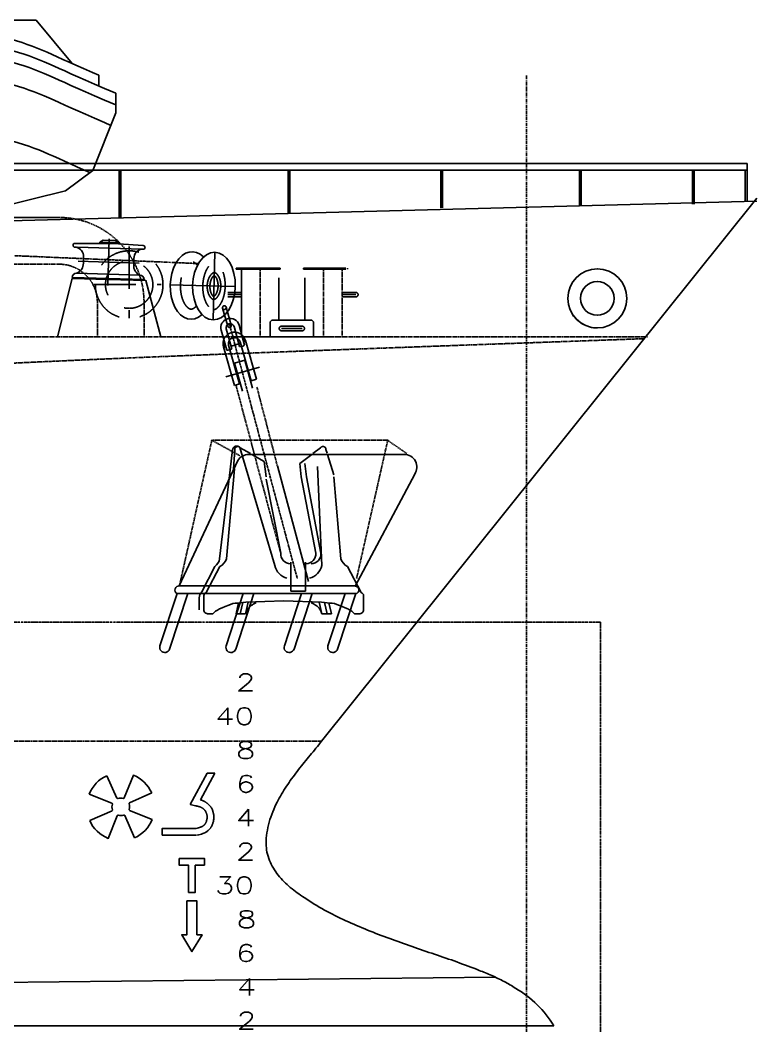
# Model space of a CAD drawing. Extents: x -79364 to 3230, y 28528 to 72157.
# Drawn here: x -41866 to -37509, y 51332 to 57278 of the extents above; entities that cross this region are included whole.
import ezdxf

# ---------------------------------------------------------------- set-up
doc = ezdxf.new("R2010")
doc.units = 0
doc.header["$LTSCALE"] = 500
for name, pattern in [('CENTER', [7, 4, -1, 1, -1]), ('DASHDOT', [3, 2.5, -0.25, 0, -0.25]), ('DASHED', [0.75, 0.5, -0.25]), ('PHANTOM', [2.1, 1.25, -0.2, 0.125, -0.2, 0.125, -0.2])]:
    doc.linetypes.add(name, pattern=pattern)
doc.layers.get('0').update_dxf_attribs({"linetype": 'CONTINUOUS'})
for name, color, linetype in [('LEDERULL', 1, 'CONTINUOUS'), ('S0CE1', 1, 'CENTER'), ('S0CO1', 1, 'CONTINUOUS'), ('S0CO2', 2, 'CONTINUOUS'), ('S0CO3', 3, 'CONTINUOUS'), ('S0DA1', 1, 'DASHED'), ('S0DIM', 2, 'CONTINUOUS'), ('S0PH1', 1, 'PHANTOM'), ('S0PH2', 2, 'PHANTOM'), ('SCE1', 1, 'DASHDOT'), ('SDA1', 1, 'DASHED'), ('U0CO2', 2, 'CONTINUOUS')]:
    doc.layers.add(name, color=color, linetype=linetype)
doc.styles.add('ROMANS', font='romans.shx', dxfattribs={"height": 200})

# ---------------------------------------------------------------- blocks, each defined once
blk = doc.blocks.new('mob2')
at = {"layer": 'U0CO2'}
for p, q in [((-700.7, 916), (-488.2, 1172.4)), ((-488.2, 1172.4), (0, 1172.4)), ((488.2, 1172.4), (0, 1172.4)), ((0, 1172.4), (0, 0)), ((700.7, 916), (488.2, 1172.4)), ((-860, 846), (-860, 782.5)), ((860, 846), (860, 782.5)), ((-960.3, 739.6), (-960.3, 623.3)), ((960.3, 739.6), (960.3, 623.3)), ((-960.3, 623.3), (-823.7, 283.7)), ((960.3, 623.3), (823.7, 283.7)), ((-823.7, 283.7), (-662.1, 164)), ((823.7, 283.7), (662.1, 164)), ((-662.1, 164), (0, 0)), ((662.1, 164), (0, 0))]:
    blk.add_line(p, q, dxfattribs=at)
for points in [[(-860, 846), (-821.3, 862.7), (-769.1, 885.5), (-723.4, 905.8), (-682.9, 923.9), (-646.7, 940.3), (-613.6, 955.2), (-582.7, 969.1), (-552.9, 982.3), (-523.7, 994.8), (-494.8, 1006.7), (-465.7, 1018.1), (-436, 1029), (-405.3, 1039.4), (-373.1, 1049.4), (-339.2, 1059), (-303.1, 1068.3), (-264.8, 1077), (-224.3, 1085.1), (-181.6, 1092.3), (-136.7, 1098.4), (-89.5, 1103.4), (-40.2, 1107), (0, 1108.6)], [(860, 846), (821.3, 862.7), (769.1, 885.5), (723.4, 905.8), (682.9, 923.9), (646.7, 940.3), (613.6, 955.2), (582.7, 969.1), (552.9, 982.3), (523.7, 994.8), (494.8, 1006.7), (465.7, 1018.1), (436, 1029), (405.3, 1039.4), (373.1, 1049.4), (339.2, 1059), (303.1, 1068.3), (264.8, 1077), (224.3, 1085.1), (181.6, 1092.3), (136.7, 1098.4), (89.5, 1103.4), (40.2, 1107), (0, 1108.6)], [(-960.3, 739.6), (-892.3, 768.6), (-832.7, 794.3), (-780.5, 817.1), (-734.8, 837.4), (-694.3, 855.5), (-658.1, 871.9), (-625, 886.8), (-594.1, 900.7), (-564.3, 913.9), (-535.1, 926.4), (-506.2, 938.3), (-477.1, 949.7), (-447.4, 960.6), (-416.7, 971), (-384.6, 981), (-350.6, 990.6), (-314.5, 999.9), (-276.2, 1008.6), (-235.7, 1016.7), (-193, 1023.9), (-148.1, 1030), (-100.9, 1035), (-51.6, 1038.6), (0, 1040.6)], [(960.3, 739.6), (892.3, 768.6), (832.7, 794.3), (780.5, 817.1), (734.8, 837.4), (694.3, 855.5), (658.1, 871.9), (625, 886.8), (594.1, 900.7), (564.3, 913.9), (535.1, 926.4), (506.2, 938.3), (477.1, 949.7), (447.4, 960.6), (416.7, 971), (384.6, 981), (350.6, 990.6), (314.5, 999.9), (276.2, 1008.6), (235.7, 1016.7), (193, 1023.9), (148.1, 1030), (100.9, 1035), (51.6, 1038.6), (0, 1040.6)], [(-960.3, 670.6), (-892.3, 699.6), (-832.7, 725.3), (-780.5, 748.2), (-734.8, 768.5), (-694.3, 786.6), (-658.1, 803), (-625, 817.9), (-594.1, 831.8), (-564.3, 844.9), (-535.1, 857.5), (-506.2, 869.4), (-477.1, 880.8), (-447.4, 891.7), (-416.7, 902.1), (-384.6, 912.1), (-350.6, 921.7), (-314.5, 930.9), (-276.2, 939.7), (-235.7, 947.7), (-193, 954.9), (-148.1, 961.1), (-100.9, 966), (-51.6, 969.6), (0, 971.7)], [(960.3, 670.6), (892.3, 699.6), (832.7, 725.3), (780.5, 748.2), (734.8, 768.5), (694.3, 786.6), (658.1, 803), (625, 817.9), (594.1, 831.8), (564.3, 844.9), (535.1, 857.5), (506.2, 869.4), (477.1, 880.8), (447.4, 891.7), (416.7, 902.1), (384.6, 912.1), (350.6, 921.7), (314.5, 930.9), (276.2, 939.7), (235.7, 947.7), (193, 954.9), (148.1, 961.1), (100.9, 966), (51.6, 969.6), (0, 971.7)], [(-931, 550.3), (-892.3, 566.8), (-832.7, 592.5), (-780.5, 615.4), (-734.8, 635.7), (-694.3, 653.8), (-658.1, 670.1), (-625, 685.1), (-594.1, 699), (-564.3, 712.1), (-535.1, 724.6), (-506.2, 736.6), (-477.1, 748), (-447.4, 758.8), (-416.7, 769.3), (-384.6, 779.3), (-350.6, 788.9), (-314.5, 798.1), (-276.2, 806.9), (-235.7, 814.9), (-193, 822.1), (-148.1, 828.3), (-100.9, 833.2), (-51.6, 836.8), (0, 838.9)], [(931, 550.3), (892.3, 566.8), (832.7, 592.5), (780.5, 615.4), (734.8, 635.7), (694.3, 653.8), (658.1, 670.1), (625, 685.1), (594.1, 699), (564.3, 712.1), (535.1, 724.6), (506.2, 736.6), (477.1, 748), (447.4, 758.8), (416.7, 769.3), (384.6, 779.3), (350.6, 788.9), (314.5, 798.1), (276.2, 806.9), (235.7, 814.9), (193, 822.1), (148.1, 828.3), (100.9, 833.2), (51.6, 836.8), (0, 838.9)], [(-806.6, 271.1), (-777.7, 283.7), (-732, 304), (-691.5, 322.1), (-655.3, 338.5), (-622.2, 353.4), (-591.3, 367.3), (-561.5, 380.5), (-532.3, 393), (-503.4, 404.9), (-474.3, 416.3), (-444.6, 427.2), (-413.9, 437.6), (-381.8, 447.6), (-347.8, 457.2), (-311.7, 466.5), (-273.4, 475.2), (-232.9, 483.2), (-190.2, 490.4), (-145.3, 496.6), (-98.1, 501.6), (-48.8, 505.2), (2.8, 507.2)], [(806.6, 271.1), (777.7, 283.7), (732, 304), (691.5, 322.1), (655.3, 338.5), (622.2, 353.4), (591.3, 367.3), (561.5, 380.5), (532.3, 393), (503.4, 404.9), (474.3, 416.3), (444.6, 427.2), (413.9, 437.6), (381.8, 447.6), (347.8, 457.2), (311.7, 466.5), (273.4, 475.2), (232.9, 483.2), (190.2, 490.4), (145.3, 496.6), (98.1, 501.6), (48.8, 505.2), (-2.8, 507.2)]]:
    blk.add_lwpolyline(points, dxfattribs=at)
blk = doc.blocks.new('SK')
at = {"layer": 'S0DIM'}
blk.add_ellipse((-132.1, 0), major_axis=(0, 200), ratio=0.630958, start_param=5.732371, end_param=9.975592, dxfattribs=at)
blk.add_ellipse((0, 0), major_axis=(0, 200), ratio=0.630958, dxfattribs=at)
at = {"layer": 'S0PH1'}
for points, knots in [([(0, -80), (0.3, -80), (0.6, -80), (1, -79.9), (1.2, -79.9), (1.5, -79.9), (1.7, -79.8), (2, -79.8), (2.2, -79.7), (2.7, -79.6), (3.1, -79.5), (3.8, -79.2), (4, -79.2), (4.4, -79), (4.6, -78.9), (5.3, -78.6), (5.7, -78.4), (7.1, -77.7), (8.1, -77.1), (10, -75.8), (10.9, -75.1), (12.4, -73.9), (12.9, -73.4), (14.1, -72.4), (14.7, -71.8), (16, -70.5), (16.7, -69.8), (18.2, -68.1), (18.9, -67.2), (20.8, -64.9), (21.9, -63.4), (23.7, -60.8), (24.4, -59.7), (25.8, -57.3), (26.5, -56.1), (27.8, -53.7), (28.4, -52.5), (30.2, -48.9), (31.3, -46.4), (32.9, -42.3), (33.4, -40.7), (34.4, -37.7), (34.9, -36.1), (36, -32.3), (36.6, -30.1), (37.5, -25.9), (37.9, -24), (38.6, -20), (38.9, -18), (39.4, -14.3), (39.6, -12.5), (39.9, -8.9), (40, -7.1), (40.2, -2.8), (40.2, -0.4), (40.1, 4), (40, 6), (39.8, 9.9), (39.6, 11.9), (39.2, 15.8), (38.9, 17.9), (38.3, 21.8), (38, 23.8), (37.1, 28.1), (36.5, 30.3), (35.4, 34.4), (34.9, 36.3), (33.7, 39.9), (33.1, 41.6), (31.7, 45.2), (31, 46.9), (29.4, 50.6), (28.5, 52.4), (26.4, 56.2), (25.3, 58.1), (23.1, 61.7), (21.9, 63.3), (20.2, 65.7), (19.5, 66.5), (18.2, 68.1), (17.6, 68.8), (16.1, 70.5), (15.2, 71.3), (13.6, 72.9), (12.8, 73.6), (11.3, 74.8), (10.6, 75.3), (8.6, 76.8), (7.4, 77.5), (5.9, 78.3), (5.5, 78.5), (4.3, 79), (3.7, 79.3), (2.9, 79.6), (2.6, 79.6), (2.2, 79.7), (2, 79.8), (1.4, 79.9), (1.1, 79.9), (0.6, 80), (0.5, 80), (0.2, 80), (0.1, 80), (-0.3, 80), (-0.5, 80), (-1.1, 79.9), (-1.4, 79.9), (-2, 79.8), (-2.3, 79.7), (-3, 79.5), (-3.3, 79.4), (-4, 79.2), (-4.4, 79), (-5.9, 78.4), (-7.3, 77.6), (-9.7, 76), (-10.4, 75.5), (-11.9, 74.3), (-12.7, 73.6), (-14.4, 72.1), (-15.3, 71.3), (-17.1, 69.4), (-18, 68.4), (-20, 66), (-21.1, 64.5), (-23.3, 61.4), (-24.4, 59.7), (-26.2, 56.6), (-27, 55.2), (-28.5, 52.3), (-29.3, 50.8), (-30.6, 47.9), (-31.2, 46.5), (-32.9, 42.3), (-34, 39.2), (-35.6, 33.9), (-36.2, 31.7), (-37.3, 27), (-37.8, 24.7), (-38.8, 19.2), (-39.2, 16), (-39.8, 9.7), (-40, 6.4), (-40.2, 0), (-40.2, -3.3), (-39.9, -8.4), (-39.8, -10.3), (-39.2, -15.9), (-38.7, -19.7), (-37.6, -25.6), (-37.1, -27.8), (-36, -32.3), (-35.4, -34.5), (-33.9, -39.3), (-33, -41.9), (-31, -46.9), (-30, -49.3), (-28.1, -53), (-27.4, -54.5), (-25.9, -57.2), (-25.1, -58.5), (-23.4, -61.2), (-22.5, -62.6), (-20.6, -65.2), (-19.6, -66.4), (-17.5, -68.9), (-16.3, -70.2), (-14.1, -72.4), (-13, -73.4), (-10.7, -75.3), (-9.6, -76.1), (-7.3, -77.6), (-6.3, -78.2), (-4.8, -78.8), (-4.3, -79.1), (-3.6, -79.3), (-3.4, -79.4), (-3, -79.5), (-2.8, -79.6), (-2.3, -79.7), (-2, -79.8), (-1.5, -79.9), (-1.3, -79.9), (-1, -79.9), (-0.9, -80), (-0.5, -80), (-0.3, -80), (0, -80)], [0, 0, 0, 0, 0.079723, 0.079723, 0.127414, 0.127414, 0.163895, 0.163895, 0.200375, 0.200375, 0.273336, 0.273336, 0.304231, 0.304231, 0.335125, 0.335125, 0.396914, 0.396914, 0.501064, 0.501064, 0.581437, 0.581437, 0.62857, 0.62857, 0.675702, 0.675702, 0.731967, 0.731967, 0.788231, 0.788231, 0.868786, 0.868786, 0.922811, 0.922811, 0.976837, 0.976837, 1.026568, 1.026568, 1.120436, 1.120436, 1.172997, 1.172997, 1.225558, 1.225558, 1.296391, 1.296391, 1.355761, 1.355761, 1.415131, 1.415131, 1.467668, 1.467668, 1.520204, 1.520204, 1.590511, 1.590511, 1.647498, 1.647498, 1.704484, 1.704484, 1.764145, 1.764145, 1.823805, 1.823805, 1.895219, 1.895219, 1.955696, 1.955696, 2.016172, 2.016172, 2.081607, 2.081607, 2.155814, 2.155814, 2.240842, 2.240842, 2.32587, 2.32587, 2.3746, 2.3746, 2.423331, 2.423331, 2.488618, 2.488618, 2.553905, 2.553905, 2.616702, 2.616702, 2.742295, 2.742295, 2.793186, 2.793186, 2.895739, 2.895739, 2.939393, 2.939393, 2.983047, 2.983047, 3.070354, 3.070354, 3.106985, 3.106985, 3.143616, 3.143616, 3.216878, 3.216878, 3.29014, 3.29014, 3.363402, 3.363402, 3.418332, 3.418332, 3.473263, 3.473263, 3.635991, 3.635991, 3.703644, 3.703644, 3.771296, 3.771296, 3.840338, 3.840338, 3.90938, 3.90938, 3.991141, 3.991141, 4.072903, 4.072903, 4.133461, 4.133461, 4.194019, 4.194019, 4.245529, 4.245529, 4.34925, 4.34925, 4.421831, 4.421831, 4.494411, 4.494411, 4.588055, 4.588055, 4.681699, 4.681699, 4.775195, 4.775195, 4.830216, 4.830216, 4.940257, 4.940257, 5.010474, 5.010474, 5.08069, 5.08069, 5.171092, 5.171092, 5.261495, 5.261495, 5.320133, 5.320133, 5.378772, 5.378772, 5.449641, 5.449641, 5.520511, 5.520511, 5.609649, 5.609649, 5.698786, 5.698786, 5.805135, 5.805135, 5.923326, 5.923326, 5.996746, 5.996746, 6.031141, 6.031141, 6.065537, 6.065537, 6.134328, 6.134328, 6.172577, 6.172577, 6.210826, 6.210826, 6.283185, 6.283185, 6.283185, 6.283185]), ([(0, 63.3), (-0.3, 63.1), (-0.6, 62.8), (-1.4, 62.2), (-1.8, 61.9), (-3.2, 60.7), (-4.1, 59.8), (-5.9, 57.9), (-6.5, 57.1), (-7.9, 55.4), (-8.6, 54.4), (-10.1, 52.3), (-10.8, 51.2), (-12.3, 48.7), (-13.1, 47.2), (-14.7, 44.2), (-15.4, 42.6), (-16.7, 39.7), (-17.1, 38.6), (-18.1, 36.1), (-18.5, 34.9), (-19.6, 31.7), (-20.2, 29.7), (-21.2, 25.6), (-21.7, 23.5), (-22.5, 19.2), (-22.9, 17), (-23.5, 12.5), (-23.7, 10.3), (-24, 6.4), (-24.1, 4.9), (-24.2, 1.9), (-24.2, 0.4), (-24.1, -2.7), (-24.1, -4.2), (-23.9, -7.2), (-23.8, -8.6), (-23.6, -11.4), (-23.5, -12.6), (-23.2, -15.1), (-23, -16.3), (-22.5, -19.5), (-22.1, -21.4), (-21.3, -25.2), (-20.8, -27.1), (-19.9, -30.7), (-19.3, -32.5), (-18.2, -35.9), (-17.6, -37.5), (-16.3, -40.7), (-15.6, -42.2), (-14.3, -44.9), (-13.7, -46.1), (-12.5, -48.4), (-11.8, -49.6), (-10.5, -51.6), (-9.9, -52.6), (-8.6, -54.4), (-8, -55.3), (-6.8, -56.9), (-6.1, -57.6), (-5.1, -58.8), (-4.6, -59.3), (-3.2, -60.7), (-2.4, -61.4), (-1, -62.5), (-0.5, -63), (0, -63.3)], [3.63241, 3.63241, 3.63241, 3.63241, 3.691171, 3.691171, 3.749932, 3.749932, 3.862911, 3.862911, 3.931393, 3.931393, 3.999875, 3.999875, 4.068357, 4.068357, 4.144044, 4.144044, 4.219732, 4.219732, 4.270476, 4.270476, 4.321221, 4.321221, 4.397071, 4.397071, 4.472921, 4.472921, 4.548771, 4.548771, 4.624621, 4.624621, 4.675404, 4.675404, 4.724979, 4.724979, 4.774555, 4.774555, 4.824101, 4.824101, 4.865897, 4.865897, 4.907693, 4.907693, 4.975466, 4.975466, 5.043239, 5.043239, 5.111012, 5.111012, 5.178785, 5.178785, 5.246558, 5.246558, 5.307139, 5.307139, 5.367721, 5.367721, 5.428302, 5.428302, 5.488884, 5.488884, 5.549465, 5.549465, 5.600289, 5.600289, 5.701937, 5.701937, 5.792332, 5.792332, 5.792332, 5.792332])]:
    blk.add_open_spline(points, degree=3, knots=knots, dxfattribs=at)
at = {"layer": 'SCE1'}
for p, q in [((0, -200), (0, 200)), ((-258.3, 0), (120.5, 0))]:
    blk.add_line(p, q, dxfattribs=at)
at = {"layer": 'SDA1'}
for points, knots in [([(-101, 119.8), (-103.2, 122.6), (-105.4, 125), (-110, 129.5), (-112.3, 131.5), (-116.7, 134.7), (-118.8, 135.9), (-122.2, 137.7), (-123.6, 138.3), (-126.3, 139.2), (-127.5, 139.5), (-129.7, 139.9), (-130.8, 140), (-131.9, 140), (-132, 140), (-132.1, 140), (-133, 140), (-133.9, 139.9), (-135.9, 139.7), (-136.9, 139.5), (-139.1, 138.8), (-140.2, 138.4), (-142.7, 137.3), (-144.1, 136.7), (-147, 135), (-148.5, 133.9), (-151.8, 131.5), (-153.4, 130.1), (-156.9, 126.9), (-158.7, 125), (-163.1, 120), (-165.8, 116.6), (-171.1, 108.8), (-173.6, 104.5), (-178.6, 95.1), (-180.9, 89.9), (-185.3, 79), (-187.3, 73.2), (-190.8, 61.1), (-192.3, 54.8), (-194.9, 41.7), (-196, 35), (-197.5, 21.3), (-198, 14.4), (-198.4, 0.5), (-198.3, -6.5), (-197.6, -20.4), (-196.9, -27.3), (-195.1, -40.8), (-193.9, -47.5), (-191, -60.3), (-189.3, -66.5), (-185.5, -78.3), (-183.4, -83.9), (-178.9, -94.4), (-176.5, -99.3), (-171.4, -108.3), (-168.8, -112.3), (-163.5, -119.6), (-160.8, -122.7), (-155.6, -128.2), (-153.1, -130.4), (-148.8, -133.8), (-146.9, -135), (-143.4, -137), (-141.8, -137.8), (-138.9, -138.9), (-137.6, -139.3), (-135.1, -139.8), (-134, -139.9), (-131.7, -140), (-130.6, -140), (-128.3, -139.7), (-127.1, -139.4), (-124.4, -138.6), (-122.9, -138), (-119.7, -136.4), (-117.9, -135.4), (-114.1, -132.9), (-112.1, -131.3), (-108, -127.6), (-105.8, -125.4), (-102.8, -122), (-101.9, -120.9), (-101, -119.8)], [5.61912, 5.61912, 5.61912, 5.61912, 5.726769, 5.726769, 5.848503, 5.848503, 5.970238, 5.970238, 6.071752, 6.071752, 6.173266, 6.173266, 6.27478, 6.27478, 6.283185, 6.283185, 6.283185, 6.37187, 6.37187, 6.460555, 6.460555, 6.54924, 6.54924, 6.637925, 6.637925, 6.72661, 6.72661, 6.815295, 6.815295, 6.90398, 6.90398, 7.033144, 7.033144, 7.162307, 7.162307, 7.29147, 7.29147, 7.420634, 7.420634, 7.549797, 7.549797, 7.678961, 7.678961, 7.808124, 7.808124, 7.937288, 7.937288, 8.066451, 8.066451, 8.195614, 8.195614, 8.324778, 8.324778, 8.453941, 8.453941, 8.583105, 8.583105, 8.712268, 8.712268, 8.841432, 8.841432, 8.970595, 8.970595, 9.078159, 9.078159, 9.185722, 9.185722, 9.293286, 9.293286, 9.400849, 9.400849, 9.508413, 9.508413, 9.615977, 9.615977, 9.72354, 9.72354, 9.831104, 9.831104, 9.938667, 9.938667, 10.046231, 10.046231, 10.088843, 10.088843, 10.088843, 10.088843]), ([(0, 140), (-0.9, 140), (-1.8, 139.9), (-3.8, 139.7), (-4.8, 139.5), (-7, 138.8), (-8.1, 138.4), (-10.7, 137.3), (-12, 136.7), (-14.9, 135), (-16.4, 133.9), (-19.7, 131.5), (-21.4, 130.1), (-24.8, 126.9), (-26.6, 125), (-31, 120), (-33.7, 116.6), (-39, 108.8), (-41.5, 104.5), (-46.5, 95.1), (-48.8, 89.9), (-53.2, 79), (-55.2, 73.2), (-58.7, 61.1), (-60.2, 54.8), (-62.8, 41.7), (-63.9, 35), (-65.4, 21.3), (-65.9, 14.4), (-66.3, 0.5), (-66.2, -6.5), (-65.5, -20.4), (-64.8, -27.3), (-63, -40.8), (-61.8, -47.5), (-58.9, -60.3), (-57.2, -66.5), (-53.4, -78.3), (-51.3, -83.9), (-46.8, -94.4), (-44.4, -99.3), (-39.3, -108.3), (-36.7, -112.3), (-31.4, -119.6), (-28.7, -122.7), (-23.5, -128.2), (-21, -130.4), (-16.7, -133.8), (-14.8, -135), (-11.3, -137), (-9.7, -137.8), (-6.8, -138.9), (-5.5, -139.3), (-3, -139.8), (-1.9, -139.9), (0.4, -140), (1.5, -140), (3.8, -139.7), (5, -139.4), (7.7, -138.6), (9.2, -138), (12.4, -136.4), (14.2, -135.4), (17.9, -132.9), (19.9, -131.3), (24.1, -127.6), (26.3, -125.4), (30.6, -120.5), (32.9, -117.7), (37.3, -111.4), (39.4, -108), (43.7, -100.6), (45.7, -96.6), (50.4, -86.4), (52.9, -79.8), (57.4, -66), (59.4, -58.7), (62.6, -43.4), (63.8, -35.6), (65.6, -19.5), (66.1, -11.3), (66.3, 5.1), (66, 13.4), (64.6, 29.6), (63.5, 37.6), (60.7, 53.1), (58.9, 60.5), (54.7, 74.8), (52.3, 81.5), (47, 94), (44.1, 99.8), (38.2, 110.2), (35, 114.8), (29.4, 121.9), (26.9, 124.7), (22.1, 129.5), (19.8, 131.5), (15.4, 134.7), (13.3, 135.9), (9.9, 137.7), (8.5, 138.3), (5.8, 139.2), (4.6, 139.5), (2.4, 139.9), (1.3, 140), (0.2, 140), (0.1, 140), (0, 140)], [0, 0, 0, 0, 0.088685, 0.088685, 0.17737, 0.17737, 0.266055, 0.266055, 0.35474, 0.35474, 0.443425, 0.443425, 0.53211, 0.53211, 0.620795, 0.620795, 0.749958, 0.749958, 0.879122, 0.879122, 1.008285, 1.008285, 1.137449, 1.137449, 1.266612, 1.266612, 1.395775, 1.395775, 1.524939, 1.524939, 1.654102, 1.654102, 1.783266, 1.783266, 1.912429, 1.912429, 2.041593, 2.041593, 2.170756, 2.170756, 2.299919, 2.299919, 2.429083, 2.429083, 2.558246, 2.558246, 2.68741, 2.68741, 2.794973, 2.794973, 2.902537, 2.902537, 3.010101, 3.010101, 3.117664, 3.117664, 3.225228, 3.225228, 3.332791, 3.332791, 3.440355, 3.440355, 3.547919, 3.547919, 3.655482, 3.655482, 3.763046, 3.763046, 3.870609, 3.870609, 3.978173, 3.978173, 4.085737, 4.085737, 4.237666, 4.237666, 4.389596, 4.389596, 4.541526, 4.541526, 4.693456, 4.693456, 4.845386, 4.845386, 4.997315, 4.997315, 5.149245, 5.149245, 5.301175, 5.301175, 5.453105, 5.453105, 5.605035, 5.605035, 5.726769, 5.726769, 5.848503, 5.848503, 5.970238, 5.970238, 6.071752, 6.071752, 6.173266, 6.173266, 6.27478, 6.27478, 6.283185, 6.283185, 6.283185, 6.283185]), ([(0, -63.3), (0.5, -62.9), (1.1, -62.5), (2.3, -61.5), (2.7, -61.1), (3.7, -60.2), (4.2, -59.7), (5.2, -58.6), (5.8, -58), (6.9, -56.7), (7.5, -55.9), (8.7, -54.4), (9.3, -53.5), (10.5, -51.7), (11.1, -50.8), (12.3, -48.7), (12.9, -47.7), (13.9, -45.7), (14.4, -44.8), (15.3, -43), (15.7, -42), (17, -39.1), (17.8, -37), (18.9, -33.8), (19.2, -32.7), (19.9, -30.5), (20.2, -29.4), (21, -26.6), (21.4, -25), (22.1, -21.6), (22.4, -19.9), (23, -16.4), (23.2, -14.6), (23.7, -10.8), (23.8, -8.8), (24.1, -4.6), (24.2, -2.6), (24.2, 1.6), (24.1, 3.7), (23.9, 7.8), (23.8, 9.9), (23.3, 13.7), (23.1, 15.5), (22.3, 20.5), (21.7, 23.8), (20.4, 28.7), (19.9, 30.4), (18.9, 33.8), (18.3, 35.5), (17.1, 38.7), (16.5, 40.2), (15.2, 43.2), (14.5, 44.6), (13.1, 47.2), (12.4, 48.5), (11, 50.8), (10.3, 52), (9.1, 53.8), (8.5, 54.6), (7.4, 56), (6.9, 56.7), (5.9, 57.9), (5.4, 58.5), (4.3, 59.6), (3.8, 60.1), (2.9, 61), (2.4, 61.4), (1.4, 62.2), (1, 62.6), (0.3, 63), (0.2, 63.2), (0, 63.3)], [0.490891, 0.490891, 0.490891, 0.490891, 0.588628, 0.588628, 0.645774, 0.645774, 0.70292, 0.70292, 0.760067, 0.760067, 0.817213, 0.817213, 0.874359, 0.874359, 0.931505, 0.931505, 0.988651, 0.988651, 1.032324, 1.032324, 1.075997, 1.075997, 1.163343, 1.163343, 1.205802, 1.205802, 1.248261, 1.248261, 1.308447, 1.308447, 1.368633, 1.368633, 1.428819, 1.428819, 1.497149, 1.497149, 1.565479, 1.565479, 1.633809, 1.633809, 1.702139, 1.702139, 1.762585, 1.762585, 1.876396, 1.876396, 1.942826, 1.942826, 2.009256, 2.009256, 2.075686, 2.075686, 2.142116, 2.142116, 2.208546, 2.208546, 2.274977, 2.274977, 2.327388, 2.327388, 2.3798, 2.3798, 2.432212, 2.432212, 2.489473, 2.489473, 2.546734, 2.546734, 2.619393, 2.619393, 2.650722, 2.650722, 2.650722, 2.650722])]:
    blk.add_open_spline(points, degree=3, knots=knots, dxfattribs=at)
blk = doc.blocks.new('SJA')
at = {"color": 0, "linetype": 'ByBlock'}
for p, q in [((-55, 0), (-55, -121.7)), ((-24.2, 0), (-24.2, -121.7)), ((24.2, 0), (24.2, -121.7)), ((55, 0), (55, -121.7)), ((-58, -63.8), (-55, -63.8)), ((-58, -63.8), (-58, -105.6)), ((-55, -105.6), (-58, -105.6)), ((-24.2, -63.8), (24.2, -63.8)), ((24.2, -105.6), (-24.2, -105.6)), ((55, -63.8), (58, -63.8)), ((58, -105.6), (55, -105.6)), ((58, -63.8), (58, -105.6))]:
    blk.add_line(p, q, dxfattribs=at)
for centre, radius, start, end in [((0, 0), 55, 0, 180), ((0, 0), 24.2, 0, 180), ((-39.6, -91.6), 33.8, 242.86671, 297.13329), ((39.6, -91.6), 33.8, 242.86671, 297.13329)]:
    blk.add_arc(centre, radius, start, end, dxfattribs=at)
blk = doc.blocks.new('DE4111')
at = {"color": 0, "linetype": 'ByBlock'}
for p, q in [((-11, -109.999976), (-11, 0)), ((11, 0), (11, -109.999976))]:
    blk.add_line(p, q, dxfattribs=at)
for centre, start, end in [((0, 0), 0, 180), ((0, 0), 196.4327902768, 340.2241728095), ((0, -109.999976), 180, 0), ((0, -109.999976), 19.7758271905, 163.5672097232)]:
    blk.add_arc(centre, 11, start, end, dxfattribs=at)
blk = doc.blocks.new('DFGSDFGSDFG')
at = {"layer": 'LEDERULL', "linetype": 'PHANTOM'}
for p, q in [((-1.1, -35.9), (7.5, 242.2)), ((185.7, 97.5), (-179.3, 108.8))]:
    blk.add_line(p, q, dxfattribs=at)
at = {"layer": 'LEDERULL'}
for p, q in [((-191, 192.6), (-198, 192.8)), ((-49.7, 215.8), (-197.6, 215.2)), ((-183.4, 192.4), (202.5, 180.5)), ((-49.7, 215.8), (63.2, 212.3)), ((-49.2, 219.2), (-49, 223.5)), ((-49.2, 219.2), (62.6, 215.8)), ((-49, 223.5), (-29.3, 234.1)), ((-49, 223.5), (62.7, 220.1)), ((-36.2, 215.4), (-36.1, 218.8)), ((-29.3, 234.1), (43.7, 231.8)), ((62.7, 220.1), (43.7, 231.8)), ((49.5, 212.7), (49.6, 216.2)), ((62.6, 215.8), (62.7, 220.1)), ((62.9, 212.3), (210.5, 202.6)), ((202.5, 180.5), (209.5, 180.3)), ((-146.4, 135.3), (-147.6, 96.6)), ((154.5, 126), (153.3, 87.3)), ((-214.7, 12.6), (215.1, -0.6)), ((-188.1, 37.6), (190.1, 26)), ((-73.1, 2.3), (-72.9, 8.3)), ((-73.1, 2.3), (73.1, -2.3)), ((73.1, -2.3), (73.3, 3.8))]:
    blk.add_line(p, q, dxfattribs=at)
for centre, radius, start, end in [((-197.6, 204), 11.2, 89.85078, 268.23363), ((-201.8, 138.2), 55.4, 356.98762, 78.80121), ((209.9, 125.5), 55.4, 97.67047, 179.47625), ((209.8, 191.4), 11.2, 268.23363, 86.61649), ((-208.5, 95), 60.9, 289.5134, 1.48229), ((213.9, 82), 60.9, 174.98399, 246.95288), ((-188.9, 11.8), 25.8, 88.23363, 178.23363), ((189.3, 0.2), 25.8, 358.23363, 88.23363)]:
    blk.add_arc(centre, radius, start, end, dxfattribs=at)

msp = doc.modelspace()

# ---------------------------------------------------------------- linework, layer by layer
at = {"color": 0}
msp.add_line((-43006.825, 56111.237), (-41634.827, 56111.237), dxfattribs=at)
at = {"color": 0, "linetype": 'DASHED', "ltscale": 0.02}
for points in [[(-41634.827, 56111.237, -0.41421356), (-41132.823, 55609.233), (-41132.823, 55405.24)], [(-43407.58, 56034.911, 0.23532622), (-43006.825, 55835.237), (-41634.827, 55835.237, -0.41421356), (-41408.823, 55609.233), (-41408.823, 55405.24)]]:
    msp.add_lwpolyline(points, format="xyb", dxfattribs=at)
at = {"layer": 'S0CE1', "color": 0, "linetype": 'CENTER', "ltscale": 0.01}
msp.add_line((-38870.823, 56950.838), (-38870.823, 47425.116), dxfattribs=at)
at = {"layer": 'S0CO1', "color": 0}
for p, q in [((-55668.562, 56430.24), (-37567.336, 56430.24)), ((-37567.336, 56206.754), (-37567.336, 56430.24)), ((-37567.336, 56390.24), (-55668.562, 56390.24)), ((-41280.823, 56109.068), (-41280.823, 56390.24)), ((-41270.823, 56109.33), (-41270.823, 56390.24)), ((-40280.823, 56135.295), (-40280.823, 56390.24)), ((-40270.823, 56135.557), (-40270.823, 56390.24)), ((-39377.326, 56168.296), (-39377.326, 56390.24)), ((-39367.326, 56168.559), (-39367.326, 56390.24)), ((-38558.594, 56180.463), (-38558.594, 56390.24)), ((-38548.594, 56180.726), (-38548.594, 56390.24)), ((-37889.496, 56189.769), (-37889.496, 56390.24)), ((-37879.496, 56190.032), (-37879.496, 56390.24)), ((-37577.336, 56206.611), (-37577.336, 56390.24)), ((-40588.139, 55805.24), (-40588.139, 55811.24)), ((-40328.139, 55811.24, 0), (-40588.139, 55811.24, 0)), ((-40328.139, 55805.24, 0), (-40588.139, 55805.24, 0)), ((-40556.139, 55405.24, 0), (-40556.139, 55805.24)), ((-40556.139, 55668.74, 0), (-40637.338, 55668.74, 0)), ((-40637.338, 55655.24, 0), (-40556.139, 55655.24, 0)), ((-40556.139, 55641.74, 0), (-40637.338, 55641.74, 0))]:
    msp.add_line(p, q, dxfattribs=at)
for points in [[(-40287.932, 53978.575, -0.27323203), (-40359.557, 54053.829), (-40565.941, 54751.699)], [(-40153.782, 53978.575, 0.27323203), (-40082.157, 54053.829), (-40107.737, 54638.223)]]:
    msp.add_lwpolyline(points, format="xyb", dxfattribs=at)
at = {"layer": 'S0CO2', "color": 0}
for p, q in [((-40423.049, 54669.376), (-40495.61, 54710.594)), ((-40212.457, 54656.242), (-40140.685, 54710.594)), ((-40047.793, 54710.594), (-40011.267, 54590.531)), ((-40410.95, 54578.111), (-40423.049, 54669.376)), ((-40344.383, 54643.368), (-40161.235, 53959.582)), ((-40202.863, 54578.111), (-40212.457, 54656.242)), ((-40172.527, 54578.111), (-40182.138, 54656.331)), ((-40598.566, 54625.905), (-40644.935, 54093.826)), ((-40628.598, 54567.648), (-40685.974, 54093.826)), ((-40410.95, 54563.759), (-40324.9, 54126.925)), ((-40116.814, 54126.925), (-40202.863, 54578.111)), ((-40086.477, 54126.925), (-40172.527, 54578.111)), ((-40010.207, 54578.111), (-39968.879, 54093.826)), ((-40264.345, 54073.925), (-40266.645, 54063.67)), ((-40264.345, 53901.272), (-40264.345, 54073.925)), ((-40177.369, 54073.925), (-40177.369, 53901.272)), ((-40714.818, 54047.8), (-40790.839, 53898.869)), ((-40684.039, 54047.8), (-40765.617, 53893.604)), ((-39929.774, 54047.8), (-39848.196, 53893.604)), ((-40923.505, 53933.188), (-40808.968, 53933.188)), ((-40894.752, 53933.188), (-39883.162, 53933.188)), ((-40779.075, 53876.28), (-40779.075, 53792.692)), ((-40177.369, 53901.272), (-40264.345, 53901.272)), ((-39834.738, 53876.28), (-39834.738, 53792.692)), ((-40806.452, 53862.572), (-40806.452, 53792.692)), ((-40573.282, 53832.66), (-40588.778, 53769.148)), ((-40547.859, 53835.352), (-40564.011, 53769.148)), ((-40516.783, 53836.301), (-40532.936, 53769.148)), ((-40530.887, 53836.301), (-40306.907, 53844.403)), ((-40082.926, 53836.301), (-40306.907, 53844.403)), ((-40097.03, 53836.301), (-40080.878, 53769.148)), ((-40065.955, 53835.352), (-40049.802, 53769.148)), ((-40040.531, 53832.66), (-40025.036, 53769.148)), ((-40752.459, 53769.148), (-40725.991, 53769.148)), ((-40588.778, 53769.148), (-40532.936, 53769.148)), ((-40025.036, 53769.148), (-40080.878, 53769.148)), ((-39861.355, 53769.148), (-39887.822, 53769.148)), ((-41293.429, 52679.231), (-41352.078, 52810.971)), ((-40859.991, 52640.69, 0), (-40758.802, 52825.986, 0)), ((-40799.541, 52667.929, 0), (-40713.227, 52825.986, 0)), ((-40758.802, 52825.986, 0), (-40713.227, 52825.986, 0)), ((-41322.94, 52648.437), (-41456.939, 52701.953)), ((-41218.588, 52650.498), (-41086.848, 52709.147)), ((-41322.162, 52604.389), (-41453.902, 52545.741)), ((-41247.32, 52575.657), (-41188.672, 52443.917)), ((-41217.809, 52606.451), (-41083.811, 52552.935)), ((-40869.751, 52321.425, 0), (-40829.751, 52321.425, 0))]:
    msp.add_line(p, q, dxfattribs=at)
at = {"layer": 'S0CO2', "color": 0, "elevation": 0}
msp.add_lwpolyline([(-38605.497, 55548.791, 0.27359607), (-38452.135, 55458.082), (-38453.212, 55458.082, 0.41421356), (-38278.212, 55633.082, 0.41421356), (-38453.212, 55808.082), (-38452.135, 55808.082, 1), (-38452.135, 55458.082, 0.27359607)], format="xyb", dxfattribs=at)
at = {"layer": 'S0CO2', "color": 0}
for points in [[(-41034.302, 55405.24), (-41121.84, 55737.893), (-41557.429, 55751.326), (-41643.565, 55405.24)], [(-40725.991, 53769.148), (-40718.52, 53776.219), (-40709.529, 53783.209), (-40698.726, 53790.207), (-40685.816, 53797.304), (-40670.505, 53804.588), (-40652.499, 53812.149), (-40631.505, 53820.077), (-40607.228, 53828.461)], [(-40607.228, 53828.461), (-40606.292, 53828.63), (-40594.326, 53830.351), (-40580.626, 53831.869), (-40548.792, 53835.299), (-40530.887, 53836.301)], [(-40532.936, 53769.148), (-40528.329, 53779.721), (-40523.964, 53788.494), (-40519.785, 53795.709), (-40515.739, 53801.603), (-40511.77, 53806.418), (-40507.823, 53810.392), (-40503.845, 53813.766), (-40499.779, 53816.779), (-40495.594, 53819.626), (-40491.345, 53822.328), (-40487.111, 53824.861), (-40482.97, 53827.201), (-40478.999, 53829.323), (-40475.277, 53831.205), (-40471.882, 53832.821), (-40468.892, 53834.148)], [(-40080.878, 53769.148), (-40085.485, 53779.721), (-40089.85, 53788.494), (-40094.028, 53795.709), (-40098.075, 53801.603), (-40102.044, 53806.418), (-40105.99, 53810.392), (-40109.969, 53813.766), (-40114.034, 53816.779), (-40118.219, 53819.626), (-40122.468, 53822.328), (-40126.702, 53824.861), (-40130.843, 53827.201), (-40134.814, 53829.323), (-40138.536, 53831.205), (-40141.931, 53832.821), (-40144.922, 53834.148)], [(-40006.585, 53828.461), (-40007.522, 53828.63), (-40019.487, 53830.351), (-40033.188, 53831.869), (-40065.021, 53835.299), (-40082.926, 53836.301)], [(-39887.822, 53769.148), (-39895.294, 53776.219), (-39904.284, 53783.209), (-39915.087, 53790.207), (-39927.998, 53797.304), (-39943.309, 53804.588), (-39961.314, 53812.149), (-39982.309, 53820.077), (-40006.585, 53828.461)]]:
    msp.add_lwpolyline(points, dxfattribs=at)
at = {"layer": 'S0CO2', "color": 0, "elevation": 0}
msp.add_lwpolyline([(-38452.135, 55533.082), (-38453.212, 55533.082, 0.41421356), (-38353.212, 55633.082), (-38353.212, 55633.082, 0.41421356), (-38453.212, 55733.082), (-38452.135, 55733.082, 0.41421356), (-38552.135, 55633.082), (-38552.135, 55633.082, 0.41421356)], format="xyb", close=True, dxfattribs=at)
at = {"layer": 'S0CO2', "color": 0}
for points in [[(-40923.505, 53933.188, 0.81942502), (-40937.522, 53888.035), (-39881.085, 53888.035, 0.97150229), (-39884.598, 53931.026)], [(-40937.522, 53888.035), (-41038.449, 53578.789, 1), (-40981.41, 53560.174), (-40874.407, 53888.035)], [(-40937.522, 53888.035), (-41038.449, 53578.789, 1), (-40981.41, 53560.174), (-40874.407, 53888.035)], [(-40546.063, 53888.035), (-40646.99, 53578.789, 1), (-40589.951, 53560.174), (-40482.949, 53888.035)], [(-40546.063, 53888.035), (-40646.99, 53578.789, 1), (-40589.951, 53560.174), (-40482.949, 53888.035)], [(-40202.141, 53888.035), (-40303.068, 53578.789, 1), (-40246.029, 53560.174), (-40139.027, 53888.035)], [(-40202.141, 53888.035), (-40303.068, 53578.789, 1), (-40246.029, 53560.174), (-40139.027, 53888.035)], [(-39944.2, 53888.035), (-40045.126, 53578.789, 1), (-39988.087, 53560.174), (-39881.085, 53888.035)], [(-39944.2, 53888.035), (-40045.126, 53578.789, 1), (-39988.087, 53560.174), (-39881.085, 53888.035)], [(-41086.848, 52709.147, 0.19543014), (-41195.866, 52814.008), (-41249.382, 52680.009)], [(-41291.368, 52574.878), (-41344.883, 52440.88, -0.19543014), (-41453.902, 52545.741)]]:
    msp.add_lwpolyline(points, format="xyb", dxfattribs=at)
at = {"layer": 'S0CO2', "color": 0, "elevation": 0}
for points in [[(-40828.168, 52498.934), (-40818.574, 52500.752), (-40810.868, 52502.573), (-40804.509, 52504.42), (-40799.328, 52506.248), (-40795.128, 52508.023), (-40791.681, 52509.74), (-40788.736, 52511.431), (-40786.06, 52513.147), (-40783.617, 52514.835), (-40781.499, 52516.408), (-40779.691, 52517.857), (-40778.139, 52519.206), (-40776.782, 52520.486), (-40775.558, 52521.738), (-40774.405, 52523.013), (-40773.279, 52524.345), (-40772.199, 52525.704), (-40771.2, 52527.047), (-40770.269, 52528.396), (-40769.383, 52529.793), (-40768.519, 52531.282), (-40767.658, 52532.906), (-40766.789, 52534.71), (-40765.904, 52536.73), (-40765.008, 52538.975), (-40764.126, 52541.411), (-40763.282, 52544), (-40762.498, 52546.706), (-40761.79, 52549.495), (-40761.178, 52552.335), (-40760.676, 52555.19), (-40760.294, 52558.036), (-40760.038, 52560.896), (-40759.901, 52563.794), (-40759.881, 52566.714), (-40759.974, 52569.626), (-40760.176, 52572.502), (-40760.479, 52575.314), (-40760.876, 52578.032), (-40761.358, 52580.63), (-40761.918, 52583.11), (-40762.551, 52585.49), (-40763.247, 52587.77), (-40763.995, 52589.948), (-40764.784, 52592.02), (-40765.602, 52593.98), (-40766.437, 52595.826), (-40767.273, 52597.545), (-40768.085, 52599.103), (-40768.86, 52600.488), (-40769.61, 52601.733), (-40770.355, 52602.879), (-40771.12, 52603.972), (-40771.934, 52605.055), (-40772.828, 52606.169), (-40773.828, 52607.345), (-40774.939, 52608.589), (-40776.14, 52609.874), (-40777.406, 52611.175), (-40778.718, 52612.469), (-40780.053, 52613.737), (-40781.391, 52614.956), (-40782.708, 52616.109), (-40783.98, 52617.173), (-40785.184, 52618.132), (-40786.327, 52618.993), (-40787.436, 52619.779), (-40788.542, 52620.512), (-40789.679, 52621.216), (-40790.882, 52621.91), (-40792.186, 52622.611), (-40793.621, 52623.333), (-40795.197, 52624.077), (-40796.891, 52624.829), (-40798.682, 52625.577), (-40800.549, 52626.31), (-40802.474, 52627.017), (-40804.436, 52627.689), (-40806.418, 52628.318), (-40808.407, 52628.898), (-40810.453, 52629.441), (-40812.681, 52629.984), (-40815.194, 52630.559), (-40818.068, 52631.191), (-40821.363, 52631.906), (-40825.131, 52632.729), (-40829.429, 52633.686), (-40859.991, 52640.69)], [(-40820.718, 52459.634), (-40810.246, 52461.619), (-40800.683, 52463.879), (-40792.269, 52466.323), (-40784.878, 52468.929), (-40778.408, 52471.663), (-40772.786, 52474.464), (-40767.969, 52477.231), (-40763.887, 52479.847), (-40760.317, 52482.315), (-40757.059, 52484.734), (-40754.054, 52487.142), (-40751.286, 52489.548), (-40748.741, 52491.948), (-40746.412, 52494.332), (-40744.287, 52496.68), (-40742.34, 52498.986), (-40740.489, 52501.314), (-40738.677, 52503.749), (-40736.906, 52506.318), (-40735.189, 52509.024), (-40733.535, 52511.871), (-40731.953, 52514.859), (-40730.442, 52517.994), (-40729, 52521.285), (-40727.616, 52524.753), (-40726.295, 52528.403), (-40725.048, 52532.228), (-40723.891, 52536.218), (-40722.841, 52540.362), (-40721.916, 52544.648), (-40721.139, 52549.065), (-40720.532, 52553.592), (-40720.122, 52558.163), (-40719.907, 52562.712), (-40719.876, 52567.217), (-40720.019, 52571.666), (-40720.326, 52576.048), (-40720.791, 52580.353), (-40721.407, 52584.57), (-40722.169, 52588.686), (-40723.068, 52592.664), (-40724.082, 52596.475), (-40725.192, 52600.11), (-40726.379, 52603.565), (-40727.625, 52606.838), (-40728.912, 52609.925), (-40730.224, 52612.825), (-40731.546, 52615.541), (-40732.884, 52618.11), (-40734.265, 52620.579), (-40735.7, 52622.961), (-40737.193, 52625.258), (-40738.742, 52627.47), (-40740.342, 52629.598), (-40741.986, 52631.646), (-40743.67, 52633.627), (-40745.404, 52635.568), (-40747.19, 52637.481), (-40749.025, 52639.365), (-40750.9, 52641.216), (-40752.809, 52643.027), (-40754.746, 52644.793), (-40756.703, 52646.505), (-40758.68, 52648.159), (-40760.681, 52649.753), (-40762.723, 52651.292), (-40764.814, 52652.774), (-40766.96, 52654.196), (-40769.159, 52655.557), (-40771.413, 52656.857), (-40773.722, 52658.099), (-40776.091, 52659.291), (-40778.537, 52660.445), (-40781.063, 52661.567), (-40783.669, 52662.656), (-40786.349, 52663.707), (-40789.096, 52664.716), (-40791.905, 52665.678), (-40794.77, 52666.587), (-40797.676, 52667.434), (-40799.541, 52667.929)], [(-40824.387, 52499.284), (-41024.824, 52499.841), (-41024.935, 52459.842), (-40824.499, 52459.284)]]:
    msp.add_lwpolyline(points, dxfattribs=at)
for points in [[(-40774.751, 52281.425), (-40829.751, 52281.425), (-40829.751, 52121.425), (-40869.751, 52121.425), (-40869.751, 52281.425), (-40924.751, 52281.425), (-40924.751, 52321.425), (-40774.751, 52321.425)], [(-40879.751, 52071.425), (-40819.751, 52071.425), (-40819.751, 51871.425), (-40789.751, 51871.425), (-40849.751, 51771.425), (-40909.751, 51871.425), (-40879.751, 51871.425)]]:
    msp.add_lwpolyline(points, close=True, dxfattribs=at)
at = {"layer": 'S0CO2', "color": 0}
for centre, radius, start, end in [((-40265.886, 54122.821), 59.157, 176.0219483, 269.265459), ((-40175.828, 54122.821), 59.157, 270.734541, 3.9780517), ((-40145.491, 54122.821), 59.157, 270.734541, 3.9780517), ((-40754.123, 54104.483), 68.977, 304.7372501, 351.1118146), ((-40724.726, 54121.993), 84.617, 298.7400686, 340.5566018), ((-39889.087, 54121.993), 84.617, 199.4433982, 241.2599314), ((-40756.452, 53862.572), 50, 133.4527875, 180), ((-40760.751, 53875.934), 18.328, 105.3977491, 178.9179954), ((-39853.063, 53875.934), 18.328, 1.0820046, 74.6022509), ((-40755.354, 53792.692), 23.721, 180, 277.0115897), ((-39858.459, 53792.692), 23.721, 262.9884103, 0), ((-41270.375, 52627.444), 200.892, 113.9977282, 158.2295261), ((-41254.143, 52682.321), 5.293, 249.0815729, 342.3517044), ((-41325.252, 52643.675), 5.293, 339.0815729, 72.3517044), ((-41270.375, 52627.444), 51.951, 163.0708825, 199.3548551), ((-41288.712, 52681.633), 5.293, 201.0096532, 295.1767407), ((-41270.375, 52627.444), 51.951, 73.0708825, 109.3548551), ((-41216.186, 52645.781), 5.293, 111.0096532, 205.1767407), ((-41270.375, 52627.444), 51.951, 343.0708825, 19.3548551), ((-41324.563, 52609.106), 5.293, 291.0096532, 25.1767407), ((-41286.606, 52572.567), 5.293, 69.0815729, 162.3517044), ((-41270.375, 52627.444), 51.951, 253.0708825, 289.3548551), ((-41252.037, 52573.255), 5.293, 21.0096532, 115.1767407), ((-41215.498, 52611.213), 5.293, 159.0815729, 252.3517044), ((-41270.375, 52627.444), 200.892, 293.9977282, 338.2295261)]:
    msp.add_arc(centre, radius, start, end, dxfattribs=at)
at = {"layer": 'S0CO3', "color": 0}
for p, q in [((-37508.885, 56207.994), (-49328.536, 55898.001)), ((-40514.683, 54710.594), (-39594.614, 54710.594)), ((-40514.683, 54710.594), (-39594.614, 54710.594)), ((-40578.4, 54675.154), (-40924.847, 53933.188)), ((-40578.4, 54675.154), (-40924.847, 53933.188)), ((-39532.141, 54594.094), (-39884.598, 53931.026)), ((-39532.141, 54594.094), (-39884.598, 53931.026)), ((-40923.505, 53933.188), (-40808.968, 53933.188)), ((-50673.624, 51498.013), (-39054.527, 51619.679)), ((-64020.823, 51332.23), (-38709.494, 51332.23))]:
    msp.add_line(p, q, dxfattribs=at)
for points in [[(-38709.494, 51332.23, 0.12535749), (-38934.754, 51553.954, 0.024239), (-39003.989, 51594.778, 0.018917), (-39076.518, 51629.5, 0.00821), (-39150.823, 51660.24, 0.014242), (-39414.962, 51755.873, -0.007742), (-39680.321, 51848.064, -0.018723), (-39940.282, 51954.105, -0.040756), (-40185.823, 52090.24, -0.024159), (-40267.78, 52150.751, -0.054071), (-40339.319, 52223.286, -0.068912), (-40390.887, 52310.717, -0.099164), (-40410.823, 52410.24, -0.071149), (-40392.76, 52536.57, -0.046315), (-40345.823, 52655.24, -0.030761), (-40290.934, 52748.768, -0.016477), (-40227.465, 52836.703, -0.009349), (-40159.518, 52921.274, 0.004923), (-40090.823, 53005.24), (-37508.885, 56225.127)], [(-40923.505, 53933.188, 0.81942502), (-40937.522, 53888.035), (-39881.085, 53888.035, 0.97150229), (-39884.598, 53931.026)]]:
    msp.add_lwpolyline(points, format="xyb", dxfattribs=at)
for centre, start, end in [((-40514.683, 54635.594), 90, 148.1648987), ((-40514.683, 54635.594), 90, 148.1648987), ((-39594.614, 54635.594), 326.4047675, 90), ((-39594.614, 54635.594), 326.4047675, 90)]:
    msp.add_arc(centre, 75, start, end, dxfattribs=at)
at = {"layer": 'S0DA1', "color": 0, "linetype": 'DASHED'}
for p, q in [((-41220.823, 55939.253), (-41220.823, 55516.228)), ((-40336.139, 55505.24), (-40336.139, 55805.24)), ((-40328.139, 55805.24), (-40328.139, 55811.24)), ((-40189.862, 55811.24, 0), (-39929.862, 55811.24, 0)), ((-40189.862, 55805.24), (-40189.862, 55811.24)), ((-40189.862, 55805.24, 0), (-39929.862, 55805.24, 0)), ((-40181.862, 55505.24), (-40181.862, 55805.24)), ((-39929.862, 55805.24), (-39929.862, 55811.24)), ((-41430.936, 55714.24), (-41031.72, 55714.24)), ((-39961.862, 55668.74, 0), (-39880.662, 55668.74, 0)), ((-39880.662, 55655.24, 0), (-39961.862, 55655.24, 0)), ((-39961.862, 55641.74, 0), (-39880.662, 55641.74, 0)), ((-40377.568, 55505.24, 0), (-40387.568, 55495.24)), ((-40387.568, 55405.24), (-40387.568, 55495.24)), ((-40258.81, 55505.24, 0), (-40377.568, 55505.24, 0)), ((-40258.81, 55505.24, 0), (-40140.432, 55505.24, 0)), ((-40140.432, 55505.24, 0), (-40130.432, 55495.24)), ((-40130.432, 55405.24), (-40130.432, 55495.24)), ((-40258.81, 55468.74), (-40320.01, 55468.74)), ((-40320.01, 55455.24), (-40258.81, 55455.24)), ((-40258.81, 55441.74), (-40320.01, 55441.74)), ((-40258.81, 55468.74), (-40197.61, 55468.74)), ((-40197.61, 55455.24), (-40258.81, 55455.24)), ((-40258.81, 55441.74), (-40197.61, 55441.74)), ((-40258.81, 55405.24), (-40556.139, 55405.24, 0)), ((-40258.81, 55405.24), (-39961.862, 55405.24, 0))]:
    msp.add_line(p, q, dxfattribs=at)
at = {"layer": 'S0DA1', "color": 0, "linetype": 'DASHED', "ltscale": 0.02}
for p, q in [((-40446.139, 55405.24), (-40446.139, 55811.24)), ((-40071.862, 55405.24), (-40071.862, 55811.24)), ((-39961.862, 55405.24, 0), (-39961.862, 55805.24)), ((-60470.823, 55405.24), (-38156.531, 55405.24))]:
    msp.add_line(p, q, dxfattribs=at)
at = {"layer": 'S0DA1', "color": 0}
for p, q in [((-40648.338, 55169.777), (-40450.188, 55226.022)), ((-40608.832, 54740.655), (-40628.598, 54567.648)), ((-40596.52, 54740.655), (-40602.919, 54622.645)), ((-40504.022, 54715.372), (-40564.299, 54749.612)), ((-40134.658, 54715.158), (-40089.159, 54749.612)), ((-40056.938, 54740.655), (-40049.844, 54717.335)), ((-40894.752, 53933.188), (-39883.162, 53933.188))]:
    msp.add_line(p, q, dxfattribs=at)
at = {"layer": 'S0DA1', "color": 0, "ltscale": 0.02}
for p, q in [((-40590.263, 55124.288), (-40324.9, 54126.925)), ((-40465.602, 55108.952), (-40344.653, 54643.432)), ((-40732.007, 54794.102), (-40923.505, 53933.188)), ((-40566.601, 54703.202), (-40732.472, 54794.425)), ((-40732.007, 54794.102), (-39692.296, 54794.102)), ((-39691.758, 54794.102), (-39876.372, 53975.696)), ((-39578.785, 54715.244), (-39692.296, 54794.102))]:
    msp.add_line(p, q, dxfattribs=at)
at = {"layer": 'S0DA1', "color": 0}
msp.add_lwpolyline([(-40597.894, 55118.341), (-40662.883, 55347.296, -1), (-40533.573, 55384.001), (-40468.584, 55155.046), (-40499.01, 55146.409), (-40563.999, 55375.364, 1), (-40632.457, 55355.933), (-40567.469, 55126.977)], format="xyb", close=True, dxfattribs=at)
msp.add_lwpolyline([(-40551.445, 55085.005), (-40598.211, 55249.761), (-40537.359, 55267.033), (-40490.593, 55102.278)], dxfattribs=at)
at = {"layer": 'S0DA1', "color": 0, "linetype": 'DASHED', "ltscale": 0.02}
msp.add_lwpolyline([(-60429.412, 52830.465), (-57770.823, 52830.465), (-57520.823, 53003.476), (-40081.902, 53016.365)], dxfattribs=at)
at = {"layer": 'S0DA1', "color": 0, "linetype": 'DASHED'}
for radius in [200, 140]:
    msp.add_circle((-41220.823, 55714.24), radius, dxfattribs=at)
for centre, start, end in [((-39880.662, 55655.24, 0), 270, 90), ((-40320.01, 55455.24), 90, 270), ((-40197.61, 55455.24), 270, 90)]:
    msp.add_arc(centre, 13.5, start, end, dxfattribs=at)
at = {"layer": 'S0DA1', "color": 0}
for centre, radius, start, end in [((-40584.731, 54736.113), 24.045, 48.8127108, 169.1110105), ((-40578.926, 54739.798), 17.614, 33.8592846, 177.2115389), ((-40074.532, 54739.798), 17.614, 2.7884611, 146.1407154)]:
    msp.add_arc(centre, radius, start, end, dxfattribs=at)
at = {"layer": 'S0DA1', "color": 0, "ltscale": 0.02}
msp.add_open_spline([(-38174.648, 55394.867), (-38740.82, 55374.644), (-40674.202, 55305.586), (-43642.361, 55186.85), (-47147.628, 54845.744), (-50572.097, 54360.927), (-53982.188, 54124.793), (-56278.744, 54041.305), (-57270.823, 54005.24)], degree=3, knots=[0, 0, 0, 0, 1699.65730532, 5804.05061231, 8908.63045826, 12260.70703311, 16176.94368046, 19155.30977716, 19155.30977716, 19155.30977716, 19155.30977716], dxfattribs=at)
at = {"layer": 'S0PH1', "color": 0, "ltscale": 0.02}
msp.add_lwpolyline([(-40626.177, 55475.979), (-40225.93, 53974.152)], dxfattribs=at)
msp.add_lwpolyline([(-42384.092, 53718.723), (-38432.906, 53718.723), (-38432.906, 47607.131), (-42384.092, 47607.131)], close=True, dxfattribs=at)
at = {"layer": 'S0PH2', "color": 0, "ltscale": 0.02}
msp.add_lwpolyline([(-44136.267, 55981.16), (-40811.499, 55838.866)], dxfattribs=at)

# ---------------------------------------------------------------- block references
at = {"layer": 'S0CO1', "color": 0}
msp.add_blockref('mob2', (-42259.252, 56105.748), dxfattribs=at)
at = {"layer": 'S0CO1', "color": 0, "xscale": 0.9900000000052386, "yscale": 0.9900000000052386, "zscale": 0.9900000000052386}
msp.add_blockref('DFGSDFGSDFG', (-41345.567, 55744.792), dxfattribs=at)
at = {"layer": 'S0CO1', "color": 0, "xscale": -1, "rotation": 178.5762118079219}
msp.add_blockref('SK', (-40719.178, 55705.972), dxfattribs=at)
at = {"layer": 'S0CO1', "color": 0, "rotation": 15.73292999996403}
for name, p in [('DE4111', (-40657.317, 55577.966)), ('SJA', (-40623.911, 55459.381))]:
    msp.add_blockref(name, p, dxfattribs=at)

# ---------------------------------------------------------------- texts
at = {"layer": 'S0CO3', "color": 0, "style": 'ROMANS', "width": 1.35}
for s, p in [('2', (-40590.15, 53312.691)), ('40', (-40713.412, 53112.691)), ('8', (-40590.15, 52912.691)), ('6', (-40590.15, 52712.691)), ('4', (-40590.15, 52512.691)), ('2', (-40590.15, 52312.691)), ('30', (-40714.031, 52112.691)), ('8', (-40584.842, 51912.691)), ('6', (-40590.15, 51712.691)), ('4', (-40585.017, 51512.691)), ('2', (-40585.017, 51312.691))]:
    msp.add_text(s, height=100, dxfattribs=at).set_placement(p)

doc.saveas('drawing.dxf')
